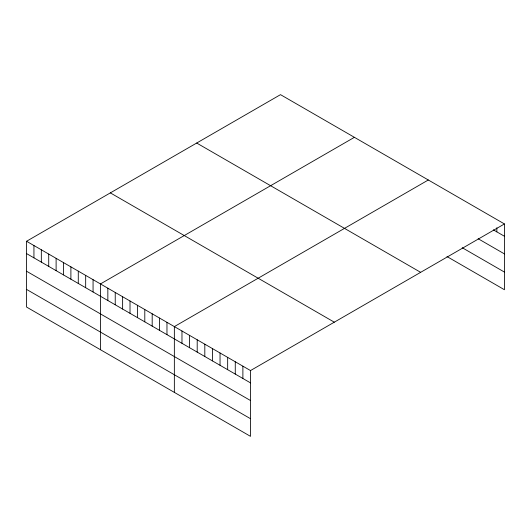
<?xml version="1.0" encoding="UTF-8"?>
<svg xmlns="http://www.w3.org/2000/svg" width="531" height="531" viewBox="0 0 531 531"><rect width="100%" height="100%" fill="white"/><g stroke="black" fill="none" stroke-linecap="round" stroke-linejoin="round"><path stroke-width="0.8" d="M504.45 223.949L250.499 370.565L250.499 436.349L26.55 307.051L26.55 241.266L280.501 94.651L504.45 223.949L504.45 289.734L446.996 256.559M354.403 137.323L100.452 283.939L100.452 349.717M428.305 179.989L174.354 326.605L174.354 392.389M493.372 229.87L504.45 236.262M478.146 238.724L504.45 253.911M462.222 247.711L504.45 272.084M196.696 143.038L420.645 272.33M110.355 192.886L334.304 322.184M26.55 241.266L250.499 370.565M26.55 253.586L250.499 382.878M26.55 271.228L250.499 400.527M26.55 289.408L250.499 418.7M496.837 227.766L496.837 231.868M242.886 366.171L242.886 378.484M235.273 361.77L235.273 374.089M227.66 357.376L227.66 369.689M220.04 352.982L220.04 365.295M212.427 348.588L212.427 360.901M204.813 344.188L204.813 356.507M197.2 339.794L197.2 352.106M189.587 335.4L189.587 347.712M181.974 330.999L181.974 343.318M166.966 322.337L166.966 334.649M159.579 318.069L159.579 330.388M152.185 313.808L152.185 326.12M144.797 309.54L144.797 321.852M137.403 305.272L137.403 317.584M130.015 301.004L130.015 313.317M122.628 296.736L122.628 309.055M115.234 292.468L115.234 304.787M107.846 288.207L107.846 300.519M93.064 279.671L93.064 291.984M85.67 275.403L85.67 287.716M78.283 271.135L78.283 283.454M70.895 266.867L70.895 279.187M63.501 262.606L63.501 274.919M56.113 258.338L56.113 270.651M48.719 254.07L48.719 266.383M41.332 249.802L41.332 262.115M33.938 245.534L33.938 257.854"/></g></svg>
